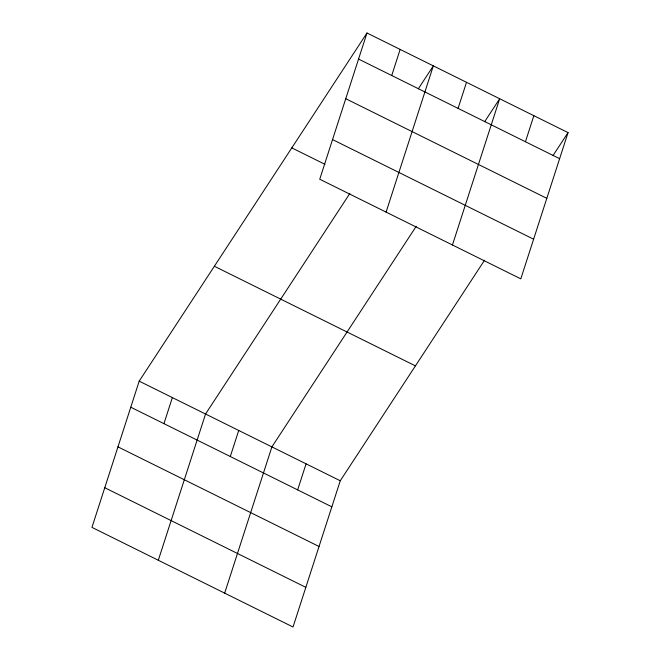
<?xml version="1.0" encoding="UTF-8"?>
<svg xmlns="http://www.w3.org/2000/svg" width="660" height="660" viewBox="0 0 660 660"><rect width="100%" height="100%" fill="white"/><g stroke="black" fill="none" stroke-linecap="round" stroke-linejoin="round"><path stroke-width="0.99" d="M366.976 33L319.737 179.231L520.806 278.85L568.045 132.619L366.976 33L139.194 381.15L91.954 527.381L293.024 627L340.263 480.769L484.572 260.188M163.944 423.654L172.367 397.584M158.309 560.257L205.54 414.018L349.858 193.446M230.299 456.522L238.722 430.46M391.726 75.504L400.15 49.434M224.664 593.134L271.895 446.894L416.212 226.322M386.092 212.108L433.323 65.876L418.291 88.852M297.66 489.893L306.075 463.832M458.081 108.38L466.505 82.31M452.446 244.984L499.678 98.744L484.646 121.729M525.442 141.751L533.857 115.681M553.006 155.595L568.045 132.619M358.553 59.07L559.622 158.68M345.749 98.719L546.818 198.338M332.549 139.582L533.618 239.2M291.802 147.889L324.984 164.323M214.36 266.26L415.429 365.879M139.194 381.15L340.263 480.769M130.771 407.212L331.84 506.83M117.967 446.869L319.027 546.488M104.767 487.723L305.836 587.342"/></g></svg>
